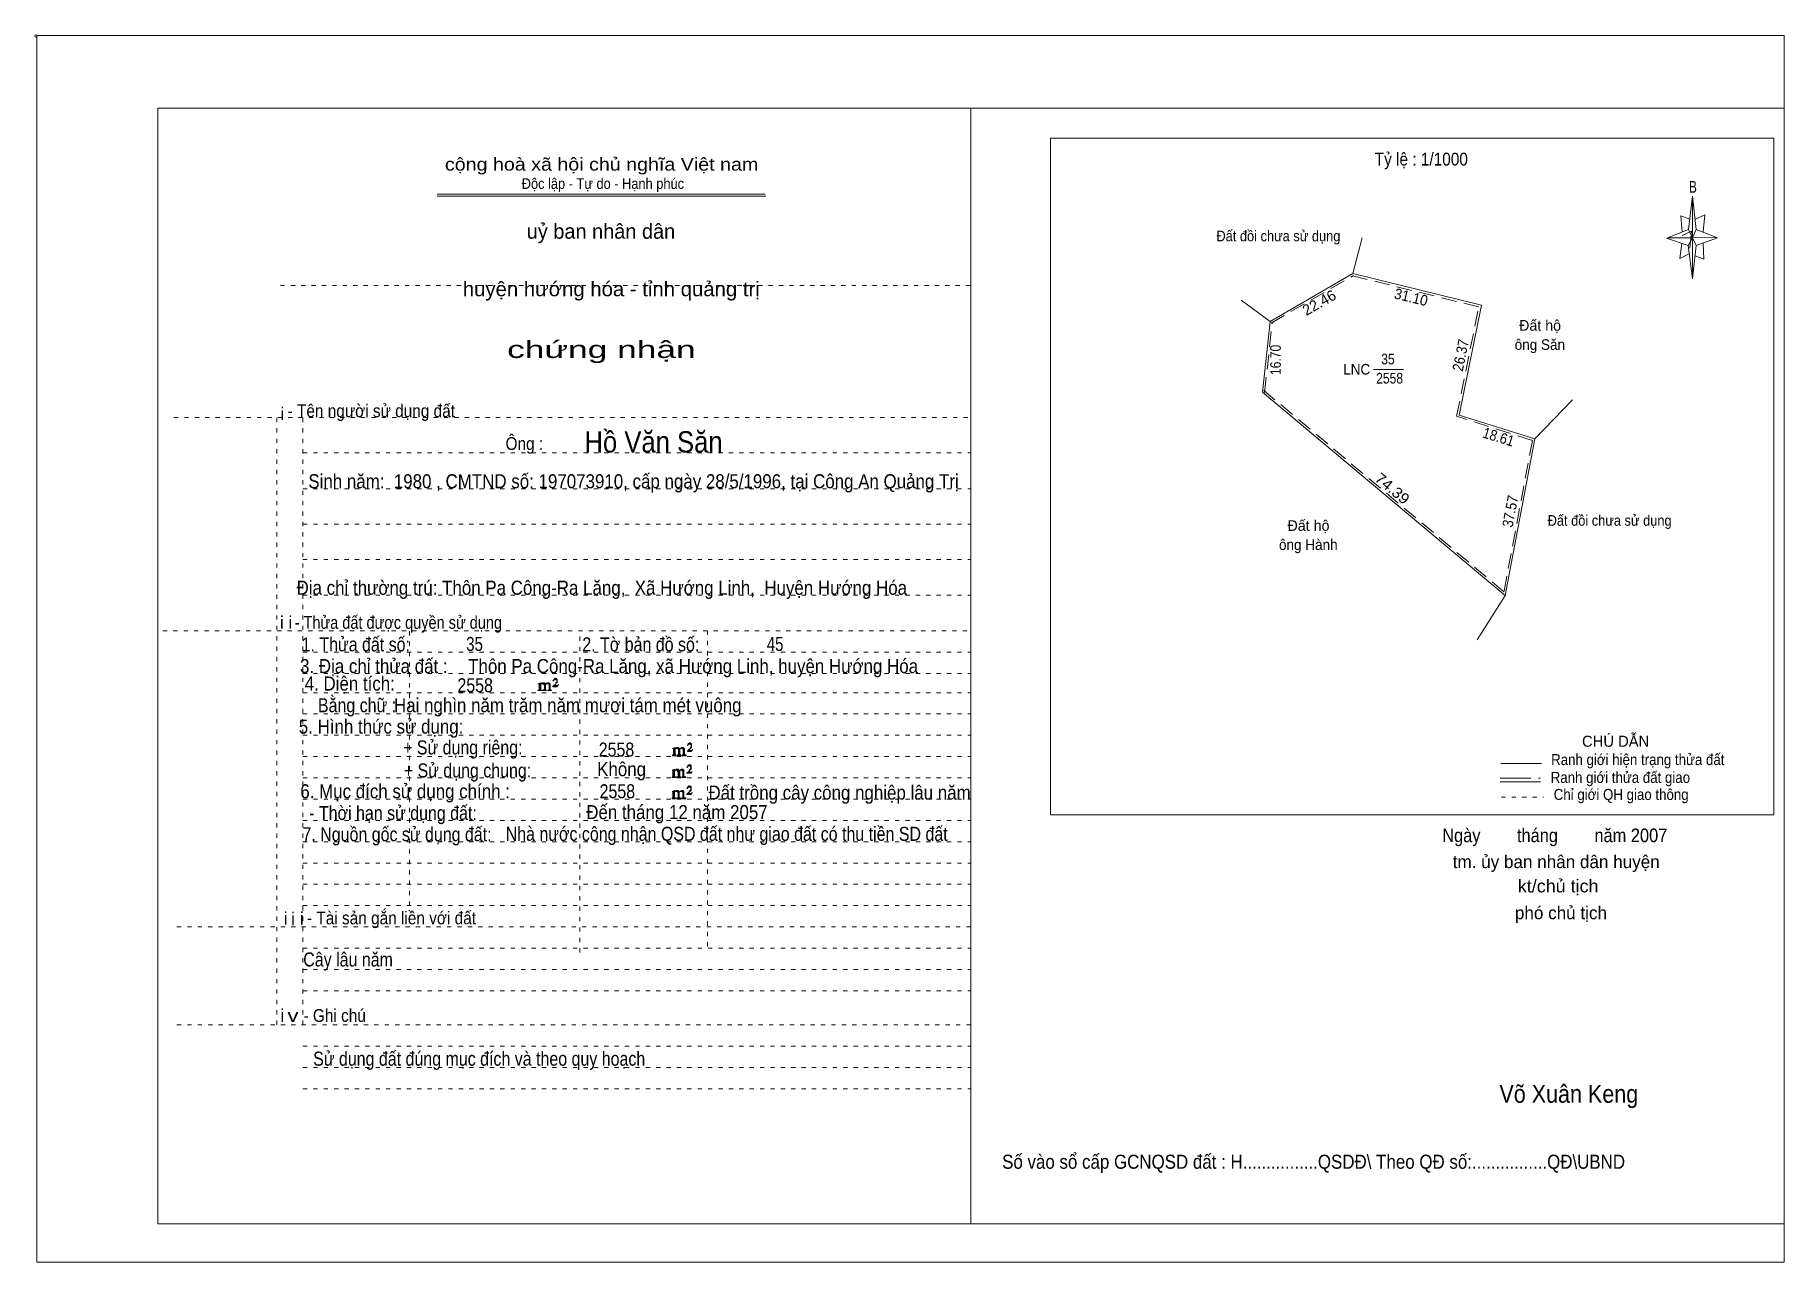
# Model space of a CAD drawing. Header units: centimetres. Extents: x -1.6 to 39.5, y -3.3 to 25.5.
import ezdxf
from ezdxf.enums import TextEntityAlignment as Align

# ---------------------------------------------------------------- set-up
doc = ezdxf.new("R2010")
doc.units = ezdxf.units.CM
doc.header["$LTSCALE"] = 0.12
for name, pattern in [('DOTTED', [1.5, 0.3, -1.2]), ('LONG_DASHED', [7.5, 6, -1.5]), ('MEDIUM_DASHED', [4.5, 3, -1.5])]:
    doc.linetypes.add(name, pattern=pattern)
for name, color, linetype, lineweight in [('1', 7, 'DOTTED', 13), ('10', 7, 'Continuous', 13), ('13', 7, 'Continuous', 13), ('4', 7, 'Continuous', 13), ('5', 7, 'Continuous', 13), ('50', 7, 'Continuous', 13)]:
    doc.layers.add(name, color=color, linetype=linetype, lineweight=lineweight)
doc.layers.add('30', color=7, linetype='Continuous')
doc.layers.add('33', color=7, linetype='Continuous')

msp = doc.modelspace()

# ---------------------------------------------------------------- hatches: boundary and pattern name
at = {"layer": '50'}
for points in [[(10.27, 10.13), (10.27, 10.12), (10.27, 10.11), (10.25, 10.11), (10.24, 10.11), (10.24, 10.1), (10.33, 10.1), (10.33, 10.11), (10.32, 10.11), (10.31, 10.11), (10.31, 10.12), (10.31, 10.13), (10.31, 10.24), (10.31, 10.25), (10.32, 10.26), (10.34, 10.26), (10.35, 10.26), (10.36, 10.26), (10.37, 10.25), (10.39, 10.22), (10.39, 10.13), (10.37, 10.12), (10.37, 10.11), (10.36, 10.11), (10.35, 10.11), (10.35, 10.1), (10.44, 10.1), (10.44, 10.11), (10.43, 10.11), (10.42, 10.11), (10.42, 10.12), (10.42, 10.13), (10.42, 10.24), (10.44, 10.26), (10.45, 10.26), (10.46, 10.26), (10.49, 10.26), (10.49, 10.25), (10.5, 10.24), (10.5, 10.22), (10.5, 10.13), (10.5, 10.12), (10.49, 10.11), (10.49, 10.11), (10.47, 10.11), (10.47, 10.1), (10.56, 10.1), (10.56, 10.11), (10.55, 10.11), (10.54, 10.11), (10.53, 10.12), (10.53, 10.13), (10.53, 10.2), (10.53, 10.25), (10.53, 10.26), (10.52, 10.27), (10.5, 10.28), (10.47, 10.28), (10.46, 10.28), (10.44, 10.27), (10.41, 10.25), (10.41, 10.26), (10.4, 10.28), (10.39, 10.28), (10.37, 10.28), (10.35, 10.28), (10.34, 10.28), (10.32, 10.26), (10.31, 10.26), (10.31, 10.25), (10.31, 10.25), (10.31, 10.26), (10.31, 10.28), (10.24, 10.26), (10.24, 10.26), (10.25, 10.26), (10.27, 10.25), (10.27, 10.24), (10.27, 10.23)], [(10.69, 10.19), (10.72, 10.24), (10.72, 10.24), (10.71, 10.22), (10.69, 10.22), (10.68, 10.22), (10.63, 10.22), (10.66, 10.26), (10.67, 10.27), (10.69, 10.28), (10.69, 10.3), (10.69, 10.32), (10.69, 10.34), (10.69, 10.35), (10.69, 10.37), (10.68, 10.38), (10.67, 10.38), (10.66, 10.39), (10.65, 10.39), (10.63, 10.38), (10.63, 10.38), (10.62, 10.37), (10.61, 10.35), (10.59, 10.33), (10.61, 10.33), (10.61, 10.35), (10.62, 10.35), (10.63, 10.36), (10.65, 10.36), (10.66, 10.36), (10.67, 10.35), (10.68, 10.35), (10.68, 10.32), (10.68, 10.3), (10.66, 10.28), (10.66, 10.26), (10.65, 10.25), (10.59, 10.2), (10.59, 10.19)], [(13.42, 8.61), (13.42, 8.6), (13.42, 8.59), (13.41, 8.59), (13.4, 8.59), (13.4, 8.57), (13.48, 8.57), (13.48, 8.59), (13.47, 8.59), (13.46, 8.59), (13.46, 8.6), (13.46, 8.61), (13.46, 8.72), (13.46, 8.73), (13.47, 8.74), (13.5, 8.74), (13.51, 8.74), (13.52, 8.74), (13.53, 8.73), (13.54, 8.69), (13.54, 8.61), (13.53, 8.6), (13.53, 8.59), (13.52, 8.59), (13.51, 8.59), (13.51, 8.57), (13.6, 8.57), (13.6, 8.59), (13.58, 8.59), (13.57, 8.59), (13.57, 8.6), (13.57, 8.61), (13.57, 8.72), (13.6, 8.74), (13.61, 8.74), (13.62, 8.74), (13.64, 8.74), (13.64, 8.73), (13.65, 8.72), (13.65, 8.69), (13.65, 8.61), (13.65, 8.6), (13.64, 8.59), (13.64, 8.59), (13.63, 8.59), (13.63, 8.57), (13.72, 8.57), (13.72, 8.59), (13.7, 8.59), (13.69, 8.59), (13.68, 8.6), (13.68, 8.61), (13.68, 8.68), (13.68, 8.73), (13.68, 8.74), (13.67, 8.75), (13.65, 8.76), (13.63, 8.76), (13.62, 8.76), (13.6, 8.75), (13.56, 8.73), (13.56, 8.74), (13.55, 8.76), (13.54, 8.76), (13.53, 8.76), (13.51, 8.76), (13.5, 8.76), (13.47, 8.74), (13.46, 8.74), (13.46, 8.73), (13.46, 8.73), (13.46, 8.74), (13.46, 8.76), (13.4, 8.74), (13.4, 8.74), (13.41, 8.74), (13.42, 8.73), (13.42, 8.72), (13.42, 8.71)], [(13.85, 8.67), (13.87, 8.72), (13.87, 8.72), (13.86, 8.69), (13.85, 8.69), (13.84, 8.69), (13.78, 8.69), (13.82, 8.74), (13.83, 8.75), (13.85, 8.76), (13.85, 8.78), (13.85, 8.79), (13.85, 8.82), (13.85, 8.83), (13.85, 8.85), (13.84, 8.86), (13.83, 8.86), (13.82, 8.87), (13.8, 8.87), (13.78, 8.86), (13.78, 8.86), (13.77, 8.85), (13.76, 8.83), (13.75, 8.81), (13.76, 8.81), (13.76, 8.83), (13.77, 8.83), (13.78, 8.84), (13.8, 8.84), (13.82, 8.84), (13.83, 8.83), (13.84, 8.83), (13.84, 8.79), (13.84, 8.78), (13.82, 8.76), (13.82, 8.74), (13.8, 8.73), (13.75, 8.68), (13.75, 8.67)], [(13.41, 8.09), (13.41, 8.08), (13.41, 8.07), (13.4, 8.07), (13.39, 8.07), (13.39, 8.06), (13.48, 8.06), (13.48, 8.07), (13.47, 8.07), (13.45, 8.07), (13.45, 8.08), (13.45, 8.09), (13.45, 8.2), (13.45, 8.21), (13.47, 8.23), (13.49, 8.23), (13.5, 8.23), (13.51, 8.23), (13.52, 8.21), (13.53, 8.18), (13.53, 8.09), (13.52, 8.08), (13.52, 8.07), (13.51, 8.07), (13.5, 8.07), (13.5, 8.06), (13.59, 8.06), (13.59, 8.07), (13.58, 8.07), (13.57, 8.07), (13.57, 8.08), (13.57, 8.09), (13.57, 8.2), (13.59, 8.23), (13.6, 8.23), (13.61, 8.23), (13.63, 8.23), (13.63, 8.21), (13.64, 8.2), (13.64, 8.18), (13.64, 8.09), (13.64, 8.08), (13.63, 8.07), (13.63, 8.07), (13.62, 8.07), (13.62, 8.06), (13.71, 8.06), (13.71, 8.07), (13.7, 8.07), (13.69, 8.07), (13.67, 8.08), (13.67, 8.09), (13.67, 8.17), (13.67, 8.21), (13.67, 8.23), (13.66, 8.24), (13.64, 8.25), (13.62, 8.25), (13.61, 8.25), (13.59, 8.24), (13.55, 8.21), (13.55, 8.23), (13.54, 8.25), (13.53, 8.25), (13.52, 8.25), (13.5, 8.25), (13.49, 8.25), (13.47, 8.23), (13.45, 8.23), (13.45, 8.21), (13.45, 8.21), (13.45, 8.23), (13.45, 8.25), (13.39, 8.23), (13.39, 8.23), (13.4, 8.23), (13.41, 8.21), (13.41, 8.2), (13.41, 8.19)], [(13.84, 8.16), (13.86, 8.2), (13.86, 8.2), (13.85, 8.18), (13.84, 8.18), (13.83, 8.18), (13.77, 8.18), (13.81, 8.23), (13.82, 8.24), (13.84, 8.25), (13.84, 8.27), (13.84, 8.28), (13.84, 8.3), (13.84, 8.31), (13.84, 8.34), (13.83, 8.35), (13.82, 8.35), (13.81, 8.36), (13.8, 8.36), (13.77, 8.35), (13.77, 8.35), (13.76, 8.34), (13.75, 8.31), (13.74, 8.29), (13.75, 8.29), (13.75, 8.31), (13.76, 8.31), (13.77, 8.33), (13.8, 8.33), (13.81, 8.33), (13.82, 8.31), (13.83, 8.31), (13.83, 8.28), (13.83, 8.27), (13.81, 8.25), (13.81, 8.23), (13.8, 8.21), (13.74, 8.17), (13.74, 8.16)], [(13.84, 7.66), (13.86, 7.71), (13.86, 7.71), (13.85, 7.68), (13.84, 7.68), (13.83, 7.68), (13.77, 7.68), (13.81, 7.73), (13.82, 7.74), (13.84, 7.75), (13.84, 7.77), (13.84, 7.78), (13.84, 7.81), (13.84, 7.82), (13.84, 7.84), (13.83, 7.85), (13.82, 7.85), (13.81, 7.86), (13.79, 7.86), (13.77, 7.85), (13.77, 7.85), (13.76, 7.84), (13.75, 7.82), (13.74, 7.8), (13.75, 7.8), (13.75, 7.82), (13.76, 7.82), (13.77, 7.83), (13.79, 7.83), (13.81, 7.83), (13.82, 7.82), (13.83, 7.82), (13.83, 7.78), (13.83, 7.77), (13.81, 7.75), (13.81, 7.73), (13.79, 7.72), (13.74, 7.67), (13.74, 7.66)], [(13.41, 7.6), (13.41, 7.59), (13.41, 7.58), (13.4, 7.58), (13.39, 7.58), (13.39, 7.56), (13.47, 7.56), (13.47, 7.58), (13.46, 7.58), (13.45, 7.58), (13.45, 7.59), (13.45, 7.6), (13.45, 7.71), (13.45, 7.72), (13.46, 7.73), (13.49, 7.73), (13.5, 7.73), (13.51, 7.73), (13.52, 7.72), (13.53, 7.68), (13.53, 7.6), (13.52, 7.59), (13.52, 7.58), (13.51, 7.58), (13.5, 7.58), (13.5, 7.56), (13.59, 7.56), (13.59, 7.58), (13.57, 7.58), (13.56, 7.58), (13.56, 7.59), (13.56, 7.6), (13.56, 7.71), (13.59, 7.73), (13.6, 7.73), (13.61, 7.73), (13.63, 7.73), (13.63, 7.72), (13.64, 7.71), (13.64, 7.68), (13.64, 7.6), (13.64, 7.59), (13.63, 7.58), (13.63, 7.58), (13.62, 7.58), (13.62, 7.56), (13.71, 7.56), (13.71, 7.58), (13.69, 7.58), (13.68, 7.58), (13.67, 7.59), (13.67, 7.6), (13.67, 7.67), (13.67, 7.72), (13.67, 7.73), (13.66, 7.74), (13.64, 7.75), (13.62, 7.75), (13.61, 7.75), (13.59, 7.74), (13.55, 7.72), (13.55, 7.73), (13.54, 7.75), (13.53, 7.75), (13.52, 7.75), (13.5, 7.75), (13.49, 7.75), (13.46, 7.73), (13.45, 7.73), (13.45, 7.72), (13.45, 7.72), (13.45, 7.73), (13.45, 7.75), (13.39, 7.73), (13.39, 7.73), (13.4, 7.73), (13.41, 7.72), (13.41, 7.71), (13.41, 7.7)]]:
    msp.add_hatch(color=256, dxfattribs=at).paths.add_polyline_path(points)

# ---------------------------------------------------------------- linework, layer by layer
at = {"layer": '1', "linetype": 'Continuous'}
for p, q in [((1.31, -2.42), (1.31, 23.78)), ((1.31, 23.78), (39.51, 23.78)), ((20.41, -2.42), (20.41, 23.78)), ((39.51, -2.42), (39.51, 23.78)), ((7.87, 21.76), (15.58, 21.76)), ((7.87, 21.71), (15.59, 21.71)), ((37.26, 20.55), (36.75, 20.72)), ((1.31, -2.42), (39.51, -2.42))]:
    msp.add_line(p, q, dxfattribs=at)
at = {"layer": '1'}
for p, q in [((4.19, 19.61), (20.41, 19.61)), ((1.69, 16.51), (20.41, 16.51)), ((4.11, 2.25), (4.11, 16.51)), ((4.72, 2.25), (4.72, 16.51)), ((4.72, 15.68), (20.41, 15.68)), ((4.72, 14.84), (20.41, 14.84)), ((4.72, 14.01), (20.41, 14.01)), ((4.72, 13.18), (20.41, 13.18)), ((4.72, 12.34), (20.41, 12.34)), ((1.43, 11.5), (20.41, 11.5)), ((7.22, 5.05), (7.22, 11.5)), ((11.22, 3.95), (11.22, 11.5)), ((14.22, 4.09), (14.22, 11.5)), ((4.72, 11), (20.41, 11)), ((4.72, 10.5), (20.41, 10.5)), ((4.72, 10.05), (20.41, 10.05)), ((4.72, 9.55), (20.41, 9.55)), ((4.72, 9.05), (20.41, 9.05)), ((4.72, 8.55), (20.41, 8.55)), ((4.72, 8.05), (20.41, 8.05)), ((4.72, 7.55), (20.41, 7.55)), ((4.72, 7.05), (20.41, 7.05)), ((4.72, 6.55), (20.41, 6.55)), ((4.72, 6.05), (20.41, 6.05)), ((4.72, 5.55), (20.41, 5.55)), ((4.72, 5.05), (20.41, 5.05)), ((1.76, 4.55), (20.41, 4.55)), ((4.72, 4.05), (20.41, 4.05)), ((4.72, 3.55), (20.41, 3.55)), ((4.72, 3.05), (20.41, 3.05)), ((1.76, 2.25), (20.41, 2.25)), ((4.72, 1.75), (20.41, 1.75)), ((4.72, 1.25), (20.41, 1.25)), ((4.72, 0.75), (20.41, 0.75))]:
    msp.add_line(p, q, dxfattribs=at)
at = {"layer": '1', "linetype": 'Continuous'}
msp.add_lwpolyline([(-1.53, -3.32), (39.51, -3.32), (39.51, 25.48), (-1.53, 25.48)], close=True, dxfattribs=at)
msp.add_lwpolyline([(37.27, 20.35), (37.06, 20.25), (37.11, 20.6)], dxfattribs=at)
at = {"layer": '10'}
for p, q in [((29.38, 19.89), (29.6, 20.73)), ((27.44, 18.77), (29.38, 19.89)), ((29.38, 19.89), (32.4, 19.15)), ((34.54, 16.93), (33.66, 16.01))]:
    msp.add_line(p, q, dxfattribs=at)
at = {"layer": '10', "linetype": 'MEDIUM_DASHED'}
for p, q in [((27.46, 18.73), (29.4, 19.85)), ((29.37, 19.84), (32.34, 19.11)), ((27.31, 17.1), (27.49, 18.76)), ((32.93, 12.42), (27.29, 17.15)), ((33.6, 15.97), (32.93, 12.42))]:
    msp.add_line(p, q, dxfattribs=at)
at = {"layer": '10'}
for points in [[(32.96, 12.33), (27.26, 17.11), (27.44, 18.77), (26.76, 19.27)], [(33.66, 16.01), (31.88, 16.57), (32.4, 19.15)], [(33.66, 16.01), (32.96, 12.33), (32.3, 11.29)]]:
    msp.add_lwpolyline(points, dxfattribs=at)
at = {"layer": '10', "linetype": 'MEDIUM_DASHED'}
msp.add_lwpolyline([(33.6, 15.97), (31.82, 16.54), (32.34, 19.11)], dxfattribs=at)
at = {"layer": '13'}
msp.add_line((29.87, 17.64), (30.57, 17.64), dxfattribs=at)
at = {"layer": '4'}
for p, q in [((32.86, 8.39), (33.81, 8.39)), ((32.84, 7.96), (33.79, 7.96))]:
    msp.add_line(p, q, dxfattribs=at)
at = {"layer": '4', "linetype": 'LONG_DASHED'}
msp.add_line((32.84, 8.04), (33.79, 8.04), dxfattribs=at)
at = {"layer": '4', "linetype": 'DOTTED'}
msp.add_line((32.87, 7.6), (33.86, 7.6), dxfattribs=at)
at = {"layer": '4'}
msp.add_lwpolyline([(22.28, 23.07), (39.27, 23.07), (39.27, 7.18), (22.28, 7.18)], close=True, dxfattribs=at)
msp.add_circle((-1.55, 25.47), 0.025, dxfattribs=at)
at = {"layer": '5'}
for p, q in [((37.27, 20.93), (37.36, 21.71)), ((37.45, 20.55), (37.36, 19.77)), ((37.45, 20.93), (37.95, 20.73)), ((37.61, 20.61), (37.63, 20.23)), ((37.63, 20.23), (37.42, 20.31))]:
    msp.add_line(p, q, dxfattribs=at)
for points in [[(37.36, 21.71), (37.45, 20.93), (37.36, 20.73)], [(37.36, 20.73), (36.77, 20.73), (37.27, 20.93), (37.45, 20.55), (37.95, 20.73), (37.36, 20.75)], [(37.36, 20.73), (37.36, 19.77), (37.26, 20.55)]]:
    msp.add_lwpolyline(points, close=True, dxfattribs=at)
for points in [[(37.3, 21.17), (37.09, 21.25), (37.12, 20.87)], [(37.43, 21.17), (37.65, 21.27), (37.61, 20.87)], [(37.36, 20.73), (37.27, 20.93), (36.77, 20.73)], [(37.12, 20.79), (37.34, 20.89), (37.3, 20.49)], [(37.36, 20.73), (37.45, 20.55), (37.95, 20.73)]]:
    msp.add_lwpolyline(points, dxfattribs=at)
at = {"layer": '50'}
for points in [[(10.27, 10.13), (10.27, 10.12), (10.27, 10.11), (10.25, 10.11), (10.24, 10.11), (10.24, 10.1), (10.33, 10.1), (10.33, 10.11), (10.32, 10.11), (10.31, 10.11), (10.31, 10.12), (10.31, 10.13), (10.31, 10.24), (10.31, 10.25), (10.32, 10.26), (10.34, 10.26), (10.35, 10.26), (10.36, 10.26), (10.37, 10.25), (10.39, 10.22), (10.39, 10.13), (10.37, 10.12), (10.37, 10.11), (10.36, 10.11), (10.35, 10.11), (10.35, 10.1), (10.44, 10.1), (10.44, 10.11), (10.43, 10.11), (10.42, 10.11), (10.42, 10.12), (10.42, 10.13), (10.42, 10.24), (10.44, 10.26), (10.45, 10.26), (10.46, 10.26), (10.49, 10.26), (10.49, 10.25), (10.5, 10.24), (10.5, 10.22), (10.5, 10.13), (10.5, 10.12), (10.49, 10.11), (10.49, 10.11), (10.47, 10.11), (10.47, 10.1), (10.56, 10.1), (10.56, 10.11), (10.55, 10.11), (10.54, 10.11), (10.53, 10.12), (10.53, 10.13), (10.53, 10.2), (10.53, 10.25), (10.53, 10.26), (10.52, 10.27), (10.5, 10.28), (10.47, 10.28), (10.46, 10.28), (10.44, 10.27), (10.41, 10.25), (10.41, 10.26), (10.4, 10.28), (10.39, 10.28), (10.37, 10.28), (10.35, 10.28), (10.34, 10.28), (10.32, 10.26), (10.31, 10.26), (10.31, 10.25), (10.31, 10.25), (10.31, 10.26), (10.31, 10.28), (10.24, 10.26), (10.24, 10.26), (10.25, 10.26), (10.27, 10.25), (10.27, 10.24), (10.27, 10.23)], [(10.69, 10.19), (10.72, 10.24), (10.72, 10.24), (10.71, 10.22), (10.69, 10.22), (10.68, 10.22), (10.63, 10.22), (10.66, 10.26), (10.67, 10.27), (10.69, 10.28), (10.69, 10.3), (10.69, 10.32), (10.69, 10.34), (10.69, 10.35), (10.69, 10.37), (10.68, 10.38), (10.67, 10.38), (10.66, 10.39), (10.65, 10.39), (10.63, 10.38), (10.63, 10.38), (10.62, 10.37), (10.61, 10.35), (10.59, 10.33), (10.61, 10.33), (10.61, 10.35), (10.62, 10.35), (10.63, 10.36), (10.65, 10.36), (10.66, 10.36), (10.67, 10.35), (10.68, 10.35), (10.68, 10.32), (10.68, 10.3), (10.66, 10.28), (10.66, 10.26), (10.65, 10.25), (10.59, 10.2), (10.59, 10.19)], [(13.42, 8.61), (13.42, 8.6), (13.42, 8.59), (13.41, 8.59), (13.4, 8.59), (13.4, 8.57), (13.48, 8.57), (13.48, 8.59), (13.47, 8.59), (13.46, 8.59), (13.46, 8.6), (13.46, 8.61), (13.46, 8.72), (13.46, 8.73), (13.47, 8.74), (13.5, 8.74), (13.51, 8.74), (13.52, 8.74), (13.53, 8.73), (13.54, 8.69), (13.54, 8.61), (13.53, 8.6), (13.53, 8.59), (13.52, 8.59), (13.51, 8.59), (13.51, 8.57), (13.6, 8.57), (13.6, 8.59), (13.58, 8.59), (13.57, 8.59), (13.57, 8.6), (13.57, 8.61), (13.57, 8.72), (13.6, 8.74), (13.61, 8.74), (13.62, 8.74), (13.64, 8.74), (13.64, 8.73), (13.65, 8.72), (13.65, 8.69), (13.65, 8.61), (13.65, 8.6), (13.64, 8.59), (13.64, 8.59), (13.63, 8.59), (13.63, 8.57), (13.72, 8.57), (13.72, 8.59), (13.7, 8.59), (13.69, 8.59), (13.68, 8.6), (13.68, 8.61), (13.68, 8.68), (13.68, 8.73), (13.68, 8.74), (13.67, 8.75), (13.65, 8.76), (13.63, 8.76), (13.62, 8.76), (13.6, 8.75), (13.56, 8.73), (13.56, 8.74), (13.55, 8.76), (13.54, 8.76), (13.53, 8.76), (13.51, 8.76), (13.5, 8.76), (13.47, 8.74), (13.46, 8.74), (13.46, 8.73), (13.46, 8.73), (13.46, 8.74), (13.46, 8.76), (13.4, 8.74), (13.4, 8.74), (13.41, 8.74), (13.42, 8.73), (13.42, 8.72), (13.42, 8.71)], [(13.85, 8.67), (13.87, 8.72), (13.87, 8.72), (13.86, 8.69), (13.85, 8.69), (13.84, 8.69), (13.78, 8.69), (13.82, 8.74), (13.83, 8.75), (13.85, 8.76), (13.85, 8.78), (13.85, 8.79), (13.85, 8.82), (13.85, 8.83), (13.85, 8.85), (13.84, 8.86), (13.83, 8.86), (13.82, 8.87), (13.8, 8.87), (13.78, 8.86), (13.78, 8.86), (13.77, 8.85), (13.76, 8.83), (13.75, 8.81), (13.76, 8.81), (13.76, 8.83), (13.77, 8.83), (13.78, 8.84), (13.8, 8.84), (13.82, 8.84), (13.83, 8.83), (13.84, 8.83), (13.84, 8.79), (13.84, 8.78), (13.82, 8.76), (13.82, 8.74), (13.8, 8.73), (13.75, 8.68), (13.75, 8.67)], [(13.41, 8.09), (13.41, 8.08), (13.41, 8.07), (13.4, 8.07), (13.39, 8.07), (13.39, 8.06), (13.48, 8.06), (13.48, 8.07), (13.47, 8.07), (13.45, 8.07), (13.45, 8.08), (13.45, 8.09), (13.45, 8.2), (13.45, 8.21), (13.47, 8.23), (13.49, 8.23), (13.5, 8.23), (13.51, 8.23), (13.52, 8.21), (13.53, 8.18), (13.53, 8.09), (13.52, 8.08), (13.52, 8.07), (13.51, 8.07), (13.5, 8.07), (13.5, 8.06), (13.59, 8.06), (13.59, 8.07), (13.58, 8.07), (13.57, 8.07), (13.57, 8.08), (13.57, 8.09), (13.57, 8.2), (13.59, 8.23), (13.6, 8.23), (13.61, 8.23), (13.63, 8.23), (13.63, 8.21), (13.64, 8.2), (13.64, 8.18), (13.64, 8.09), (13.64, 8.08), (13.63, 8.07), (13.63, 8.07), (13.62, 8.07), (13.62, 8.06), (13.71, 8.06), (13.71, 8.07), (13.7, 8.07), (13.69, 8.07), (13.67, 8.08), (13.67, 8.09), (13.67, 8.17), (13.67, 8.21), (13.67, 8.23), (13.66, 8.24), (13.64, 8.25), (13.62, 8.25), (13.61, 8.25), (13.59, 8.24), (13.55, 8.21), (13.55, 8.23), (13.54, 8.25), (13.53, 8.25), (13.52, 8.25), (13.5, 8.25), (13.49, 8.25), (13.47, 8.23), (13.45, 8.23), (13.45, 8.21), (13.45, 8.21), (13.45, 8.23), (13.45, 8.25), (13.39, 8.23), (13.39, 8.23), (13.4, 8.23), (13.41, 8.21), (13.41, 8.2), (13.41, 8.19)], [(13.84, 8.16), (13.86, 8.2), (13.86, 8.2), (13.85, 8.18), (13.84, 8.18), (13.83, 8.18), (13.77, 8.18), (13.81, 8.23), (13.82, 8.24), (13.84, 8.25), (13.84, 8.27), (13.84, 8.28), (13.84, 8.3), (13.84, 8.31), (13.84, 8.34), (13.83, 8.35), (13.82, 8.35), (13.81, 8.36), (13.8, 8.36), (13.77, 8.35), (13.77, 8.35), (13.76, 8.34), (13.75, 8.31), (13.74, 8.29), (13.75, 8.29), (13.75, 8.31), (13.76, 8.31), (13.77, 8.33), (13.8, 8.33), (13.81, 8.33), (13.82, 8.31), (13.83, 8.31), (13.83, 8.28), (13.83, 8.27), (13.81, 8.25), (13.81, 8.23), (13.8, 8.21), (13.74, 8.17), (13.74, 8.16)], [(13.84, 7.66), (13.86, 7.71), (13.86, 7.71), (13.85, 7.68), (13.84, 7.68), (13.83, 7.68), (13.77, 7.68), (13.81, 7.73), (13.82, 7.74), (13.84, 7.75), (13.84, 7.77), (13.84, 7.78), (13.84, 7.81), (13.84, 7.82), (13.84, 7.84), (13.83, 7.85), (13.82, 7.85), (13.81, 7.86), (13.79, 7.86), (13.77, 7.85), (13.77, 7.85), (13.76, 7.84), (13.75, 7.82), (13.74, 7.8), (13.75, 7.8), (13.75, 7.82), (13.76, 7.82), (13.77, 7.83), (13.79, 7.83), (13.81, 7.83), (13.82, 7.82), (13.83, 7.82), (13.83, 7.78), (13.83, 7.77), (13.81, 7.75), (13.81, 7.73), (13.79, 7.72), (13.74, 7.67), (13.74, 7.66)], [(13.41, 7.6), (13.41, 7.59), (13.41, 7.58), (13.4, 7.58), (13.39, 7.58), (13.39, 7.56), (13.47, 7.56), (13.47, 7.58), (13.46, 7.58), (13.45, 7.58), (13.45, 7.59), (13.45, 7.6), (13.45, 7.71), (13.45, 7.72), (13.46, 7.73), (13.49, 7.73), (13.5, 7.73), (13.51, 7.73), (13.52, 7.72), (13.53, 7.68), (13.53, 7.6), (13.52, 7.59), (13.52, 7.58), (13.51, 7.58), (13.5, 7.58), (13.5, 7.56), (13.59, 7.56), (13.59, 7.58), (13.57, 7.58), (13.56, 7.58), (13.56, 7.59), (13.56, 7.6), (13.56, 7.71), (13.59, 7.73), (13.6, 7.73), (13.61, 7.73), (13.63, 7.73), (13.63, 7.72), (13.64, 7.71), (13.64, 7.68), (13.64, 7.6), (13.64, 7.59), (13.63, 7.58), (13.63, 7.58), (13.62, 7.58), (13.62, 7.56), (13.71, 7.56), (13.71, 7.58), (13.69, 7.58), (13.68, 7.58), (13.67, 7.59), (13.67, 7.6), (13.67, 7.67), (13.67, 7.72), (13.67, 7.73), (13.66, 7.74), (13.64, 7.75), (13.62, 7.75), (13.61, 7.75), (13.59, 7.74), (13.55, 7.72), (13.55, 7.73), (13.54, 7.75), (13.53, 7.75), (13.52, 7.75), (13.5, 7.75), (13.49, 7.75), (13.46, 7.73), (13.45, 7.73), (13.45, 7.72), (13.45, 7.72), (13.45, 7.73), (13.45, 7.75), (13.39, 7.73), (13.39, 7.73), (13.4, 7.73), (13.41, 7.72), (13.41, 7.71), (13.41, 7.7)]]:
    msp.add_lwpolyline(points, close=True, dxfattribs=at)

# ---------------------------------------------------------------- texts
at = {"layer": '1'}
for s, height, width, p in [('cộng hoà xã hội chủ nghĩa Việt nam', 0.3, 1.15, (11.735, 22.31)), ('Độc lập - Tự do - Hạnh phúc', 0.25, 0.9, (11.765, 21.88)), ('chứng nhận', 0.4, 1.55, (11.73, 17.91)), ('- Tên người sử dụng đất', 0.3, 0.9, (6.325, 16.52)), ('- Thửa đất được quyền sử dụng', 0.3, 0.85, (6.96, 11.55)), ('- Tài sản gắn liền với đất ', 0.3, 0.9, (6.85, 4.61)), ('v', 0.3, 1.3, (4.485, 2.32)), ('- Ghi chú', 0.3, 0.9, (5.465, 2.32))]:
    msp.add_text(s, height=height, dxfattribs=dict(at, width=width)).set_placement(p, align=Align.CENTER)
for s, height, p in [('uỷ ban nhân dân', 0.35, (11.72, 20.71)), ('i', 0.3, (4.235, 16.45)), ('i', 0.3, (4.225, 11.55)), ('i', 0.3, (4.425, 11.55)), ('i', 0.3, (4.315, 4.6)), ('i', 0.3, (4.485, 4.59)), ('i', 0.3, (4.695, 4.6)), ('i', 0.3, (4.235, 2.32))]:
    msp.add_text(s, height=height, dxfattribs=at).set_placement(p, align=Align.CENTER)
at = {"layer": '10'}
for s, height, width, p in [('Tỷ lệ : 1/1000', 0.3, 0.9, (30.99, 22.43)), ('Đất đồi chưa sử dụng ', 0.25, 0.9, (27.675, 20.65)), ('ông Săn', 0.25, 0.95, (33.775, 18.1)), ('Hồ Văn Săn', 0.5, 0.9, (12.955, 15.69)), ('Đất đồi chưa sử dụng ', 0.25, 0.9, (35.455, 13.97)), ('ông Hành', 0.25, 0.95, (28.335, 13.4)), ('Võ Xuân Keng', 0.42, 0.9, (34.455, 0.42))]:
    msp.add_text(s, height=height, dxfattribs=dict(at, width=width)).set_placement(p, align=Align.CENTER)
for p in [(33.78, 18.55), (28.34, 13.85)]:
    msp.add_text('Đất hộ', height=0.25, dxfattribs=at).set_placement(p, align=Align.CENTER)
at = {"layer": '10', "width": 0.85}
msp.add_text('16.70', height=0.25, rotation=90, dxfattribs=at).set_placement((27.69, 17.865), align=Align.CENTER)
at = {"layer": '30'}
msp.add_text('22.46', height=0.25, rotation=29.647, dxfattribs=at).set_placement((28.653, 19.102), align=Align.CENTER)
for s, height, rotation, width, p in [('31.10', 0.25, 346.442, 0.95, (30.721, 19.218)), ('26.37', 0.2499, 78.494, 0.9, (32.037, 17.95)), ('18.61', 0.25, 342.87, 0.9, (32.768, 15.937)), ('74.39', 0.25, 320.017, 1.1, (30.23, 14.748)), ('37.57', 0.25, 79.231, 0.9, (33.202, 14.287))]:
    msp.add_text(s, height=height, rotation=rotation, dxfattribs=dict(at, width=width)).set_placement(p, align=Align.CENTER)
at = {"layer": '33', "width": 0.95}
msp.add_text('LNC', height=0.25, dxfattribs=at).set_placement((29.79, 17.52), align=Align.RIGHT)
at = {"layer": '33', "width": 0.85}
for s, p in [('35', (30.205, 17.76)), ('2558', (30.245, 17.31))]:
    msp.add_text(s, height=0.25, dxfattribs=at).set_placement(p, align=Align.CENTER)
at = {"layer": '4'}
msp.add_text('CHÚ DẪN', height=0.2591, dxfattribs=at).set_placement((35.555, 8.78), align=Align.CENTER)
at = {"layer": '4', "width": 0.9}
for s, p in [('Ranh giới hiện trạng thửa đất', (36.075, 8.35)), ('Ranh giới thửa đất giao ', (35.71, 7.93)), ('Chỉ giới QH giao thông', (35.685, 7.53))]:
    msp.add_text(s, height=0.2591, dxfattribs=at).set_placement(p, align=Align.CENTER)
at = {"layer": '5', "width": 0.75}
msp.add_text('B', height=0.276, dxfattribs=at).set_placement((37.37, 21.79), align=Align.CENTER)
at = {"layer": '50'}
for s, height, width, p in [('  huyện hướng hóa - tỉnh quảng trị', 0.34, 1.05, (11.83, 19.36)), ('Ông :', 0.3, 0.9, (9.92, 15.75)), ('Sinh năm:  1980 , CMTND số: 197073910, cấp ngày 28/5/1996, tại Công An Quảng Trị', 0.33, 0.9, (12.485, 14.85)), ('Địa chỉ thường trú: Thôn Pa Công-Ra Lăng,  Xã Hướng Linh,  Huyện Hướng Hóa', 0.33, 0.9, (11.74, 12.35)), ('1. Thửa đất số:  ', 0.33, 0.85, (6.065, 11.02)), ('35', 0.33, 0.8, (8.75, 11.03)), ('2. Tờ bản đồ số:  ', 0.33, 0.85, (12.76, 11.02)), ('45', 0.33, 0.8, (15.81, 11.03)), ('3. Địa chỉ thửa đất : ', 0.33, 0.9, (6.44, 10.51)), ('Thôn Pa Công-Ra Lăng, xã Hướng Linh, huyện Hướng Hóa', 0.33, 0.9, (13.885, 10.51)), ('4. Diện tích: ', 0.33, 0.9, (5.875, 10.1)), ('2558', 0.33, 0.85, (8.765, 10.06)), ('Bằng chữ :', 0.33, 0.85, (5.99, 9.59)), ('Hai nghìn năm trăm năm mươi tám mét vuông', 0.33, 0.9, (10.94, 9.59)), ('5. Hình thức sử dụng:', 0.33, 0.9, (6.555, 9.09)), ('+ Sử dụng riêng:', 0.33, 0.85, (8.475, 8.6)), ('2558', 0.33, 0.85, (12.085, 8.55)), ('+ Sử dụng chung:', 0.33, 0.85, (8.585, 8.06)), ('Không', 0.33, 0.9, (12.205, 8.09)), ('6. Mục đích sử dụng chính :', 0.33, 0.9, (7.12, 7.57)), ('2558', 0.33, 0.85, (12.105, 7.57)), ('Đất trồng cây công nghiệp lâu năm', 0.33, 0.9, (17.325, 7.54)), ('- Thời hạn sử dụng đất:', 0.33, 0.85, (6.835, 7.06)), ('Đến tháng 12 năm 2057', 0.33, 0.9, (13.505, 7.08)), ('7. Nguồn gốc sử dụng đất:', 0.33, 0.85, (6.93, 6.56)), ('Nhà nước công nhận QSD đất như giao đất có thu tiền SD đất ', 0.33, 0.85, (14.725, 6.57)), ('Ngày        tháng        năm 2007', 0.32, 0.9, (34.125, 6.54)), ('kt/chủ tịch', 0.3, 1.05, (34.205, 5.36)), ('Cây lâu năm', 0.33, 0.85, (5.78, 3.62)), ('Sử dụng đất đúng mục đích và theo quy hoạch', 0.33, 0.85, (8.86, 1.29)), ('Số vào sổ cấp GCNQSD đất : H................QSDĐ\\ Theo QĐ số:................QĐ\\UBND', 0.33, 0.9, (28.46, -1.13))]:
    msp.add_text(s, height=height, dxfattribs=dict(at, width=width)).set_placement(p, align=Align.CENTER)
for s, p in [('tm. ủy ban nhân dân huyện ', (34.215, 5.93)), ('phó chủ tịch', (34.27, 4.73))]:
    msp.add_text(s, height=0.3, dxfattribs=at).set_placement(p, align=Align.CENTER)

doc.saveas('drawing.dxf')
